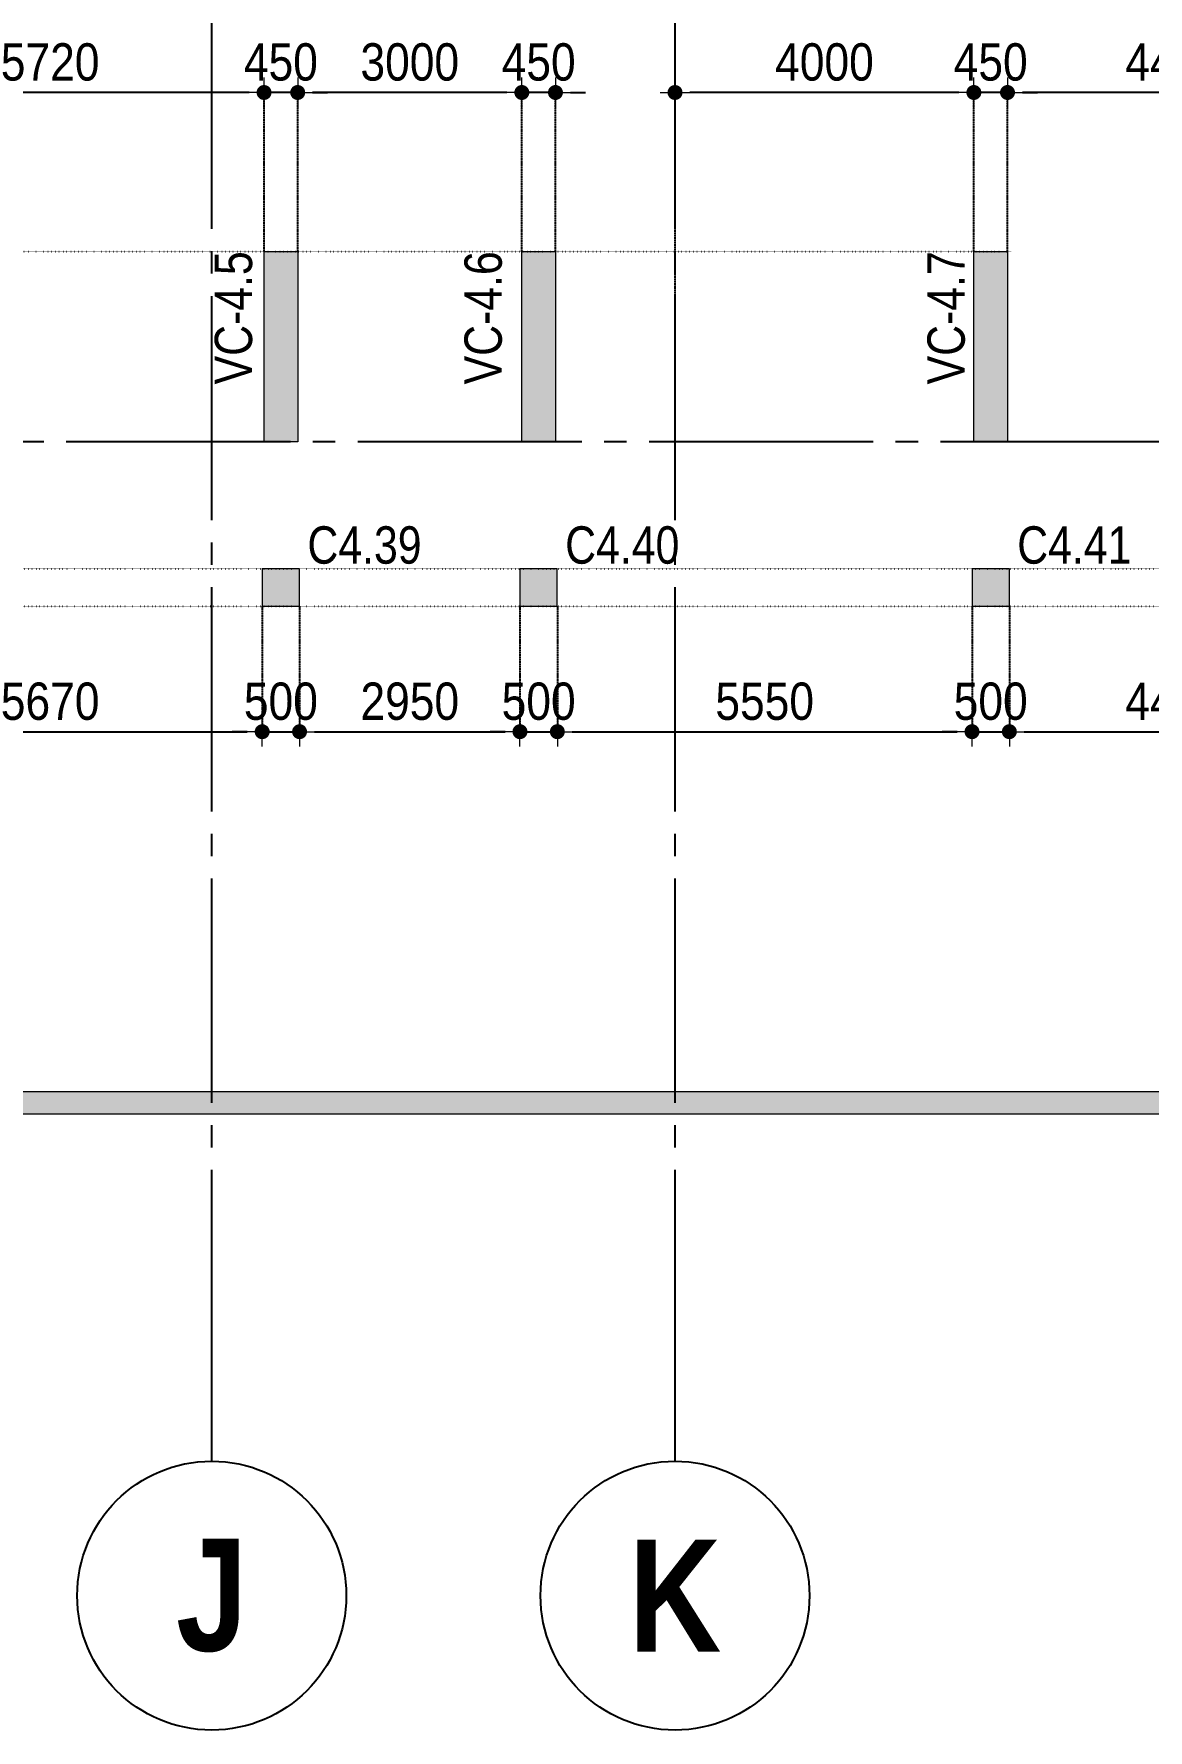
# Model space of a CAD drawing. Header units: millimetres. Extents: x -3973692 to -2843767, y 592734 to 838475.
# Drawn here: x -3880225 to -3865314, y 592734 to 615443 of the extents above; entities that cross this region are included whole.
import ezdxf
from ezdxf.enums import TextEntityAlignment as Align

# ---------------------------------------------------------------- set-up
doc = ezdxf.new("R2010")
doc.units = ezdxf.units.MM
doc.header["$MEASUREMENT"] = 0
doc.header["$PDMODE"] = 3
doc.header["$PDSIZE"] = -20
for name, pattern in [('CHG_XX_Cot_Ham 2$0$MB_Luoi truc$0$HTT Hidden 21', [3, 2, -1]), ('CHG_XX_Luoi truc$0$MB_Luoi truc$0$Center101', [13, 10, -1, 1, -1]), ('DIVIDE2', [15.875, 6.35, -3.175, 0, -3.175, 0, -3.175]), ('DOT2', [0.125, 0, -0.125]), ('HIDDEN5', [2.8375, 1.25, -1.5875])]:
    doc.linetypes.add(name, pattern=pattern)
doc.layers.get('0').update_dxf_attribs({"lineweight": 9})
doc.layers.get('Defpoints').update_dxf_attribs({"color": 10, "lineweight": 0})
for name, color, linetype, lineweight in [("'S_General_Dim_1", 1, 'Continuous', 18), ("'S_General_Divide_3 Intermediate", 3, 'DIVIDE2', 40), ('CHG_XX_Cot_Ham 2$0$NS-Pier-H2', 150, 'Continuous', 13), ('CHG_XX_Cot_Ham 2$0$NS-Pier-H2 @ 1', 150, 'Continuous', 13), ('CHG_XX_Cot_Ham 2$0$NS-Pier-H2 @ 150 VP1', 150, 'Continuous', 13), ('CHG_XX_Cot_Ham 2$0$NS-Pier-H2 @ 150 VP2', 150, 'Continuous', 13), ('CHG_XX_Cot_Ham 2$0$NS-Pier-H2 @ 150 VP3', 150, 'Continuous', 13), ('CHG_XX_Cot_Ham 2$0$NS-Pier-H2 @ 150 VP4', 150, 'Continuous', 13), ('CHG_XX_Cot_Ham 2$0$NS-Pier-H2 @ 150 VP5', 150, 'Continuous', 13), ('CHG_XX_Cot_Ham 2$0$NS-Pier-H2 @ 150 VP6', 150, 'Continuous', 13), ('CHG_XX_Cot_Ham 2$0$NS-Pier-H2 @ 150 VP7', 150, 'Continuous', 13), ('CHG_XX_Cot_Ham 2$0$NS-Pier-H2 @ 150 VP8', 150, 'Continuous', 13), ('CHG_XX_Cot_Ham 2$0$NS-Pier-H2 @ 150 VP9', 150, 'Continuous', 13), ('CHG_XX_Cot_Ham 2$0$NS-Pier-H2 @ 150 VPModel', 150, 'Continuous', 13), ('TEXT', 7, 'Continuous', 15)]:
    doc.layers.add(name, color=color, linetype=linetype, lineweight=lineweight)
for name, color, linetype, lineweight, plot in [('CHG_XX_Cot_Ham 2$0$NS-Column-H2', 90, 'Continuous', 13, False), ('CHG_XX_Cot_Ham 2$0$NS-Column-H2 @ 1', 90, 'Continuous', 13, False), ('CHG_XX_Cot_Ham 2$0$NS-Column-H2 @ 150 VP1', 90, 'Continuous', 13, False), ('CHG_XX_Cot_Ham 2$0$NS-Column-H2 @ 150 VP2', 90, 'Continuous', 13, False), ('CHG_XX_Cot_Ham 2$0$NS-Column-H2 @ 150 VP3', 90, 'Continuous', 13, False), ('CHG_XX_Cot_Ham 2$0$NS-Column-H2 @ 150 VP4', 90, 'Continuous', 13, False), ('CHG_XX_Cot_Ham 2$0$NS-Column-H2 @ 150 VP5', 90, 'Continuous', 13, False), ('CHG_XX_Cot_Ham 2$0$NS-Column-H2 @ 150 VP6', 90, 'Continuous', 13, False), ('CHG_XX_Cot_Ham 2$0$NS-Column-H2 @ 150 VP7', 90, 'Continuous', 13, False), ('CHG_XX_Cot_Ham 2$0$NS-Column-H2 @ 150 VP8', 90, 'Continuous', 13, False), ('CHG_XX_Cot_Ham 2$0$NS-Column-H2 @ 150 VP9', 90, 'Continuous', 13, False), ('CHG_XX_Cot_Ham 2$0$NS-Column-H2 @ 150 VPModel', 90, 'Continuous', 13, False)]:
    doc.layers.add(name, color=color, linetype=linetype, lineweight=lineweight, plot=plot)
for name, color, linetype in [('CHG_XX_Luoi truc$0$Grid', 34, 'Continuous'), ('CHG_XX_Luoi truc$0$Grid Line', 251, 'CHG_XX_Luoi truc$0$MB_Luoi truc$0$Center101'), ('dim', 1, 'Continuous')]:
    doc.layers.add(name, color=color, linetype=linetype)
doc.styles.add('arial', font='arial.ttf', dxfattribs={"width": 0.85})
doc.styles.add('CHG_XX_Luoi truc$0$MB_Luoi truc$0$Grid A-F$0$VNI-HelveCB', font='')
doc.styles.add('TTP-HelCon', font='')
doc.styles.get('CHG_XX_Luoi truc$0$MB_Luoi truc$0$Grid A-F$0$VNI-HelveCB').set_extended_font_data('VNI-Helve-Condense', bold=True)
doc.styles.get('TTP-HelCon').set_extended_font_data('VNI-Helve-Condense')
doc.dimstyles.new('200', dxfattribs={"dimscale": 200, "dimtxt": 2.5, "dimasz": 1, "dimexe": 0, "dimexo": 0, "dimgap": 0.75, "dimtad": 1, "dimdec": 0, "dimrnd": 10, "dimzin": 9, "dimdsep": 46, "dimtxsty": 'arial', "dimblk1": 'DIMDOT', "dimblk2": 'DIMDOT', "dimsah": 1, "dimcen": 2, "dimdle": 3, "dimclre": 8, "dimclrt": 2, "dimadec": 0, "dimazin": 0, "dimtfac": 1, "dimtdec": 0, "dimtix": 1, "dimtmove": 2, "dimatfit": 3, "dimldrblk": 'DIMPIJL', "dimfxl": 1, "dimtvp": 1.8, "dimtolj": 1, "dimtzin": 0, "dimarcsym": 0})

# ---------------------------------------------------------------- blocks, each defined once
blk = doc.blocks.new('*U3253')
at = {"layer": 'CHG_XX_Cot_Ham 2$0$NS-Pier-H2 @ 1'}
h = blk.add_hatch(color=256, dxfattribs=at)
h.dxf.hatch_style = 1
h.paths.add_polyline_path([(450, 0), (0, 0), (0, -2550), (450, -2550)])
at = {"layer": 'CHG_XX_Cot_Ham 2$0$NS-Pier-H2 @ 150 VP1'}
h = blk.add_hatch(color=256, dxfattribs=at)
h.dxf.hatch_style = 1
h.paths.add_polyline_path([(450, 0), (0, 0), (0, -2550), (450, -2550)])
at = {"layer": 'CHG_XX_Cot_Ham 2$0$NS-Pier-H2 @ 150 VP2'}
h = blk.add_hatch(color=256, dxfattribs=at)
h.dxf.hatch_style = 1
h.paths.add_polyline_path([(450, 0), (0, 0), (0, -2550), (450, -2550)])
at = {"layer": 'CHG_XX_Cot_Ham 2$0$NS-Pier-H2 @ 150 VP3'}
h = blk.add_hatch(color=256, dxfattribs=at)
h.dxf.hatch_style = 1
h.paths.add_polyline_path([(450, 0), (0, 0), (0, -2550), (450, -2550)])
at = {"layer": 'CHG_XX_Cot_Ham 2$0$NS-Pier-H2 @ 150 VP4'}
h = blk.add_hatch(color=256, dxfattribs=at)
h.dxf.hatch_style = 1
h.paths.add_polyline_path([(450, 0), (0, 0), (0, -2550), (450, -2550)])
at = {"layer": 'CHG_XX_Cot_Ham 2$0$NS-Pier-H2 @ 150 VP5'}
h = blk.add_hatch(color=256, dxfattribs=at)
h.dxf.hatch_style = 1
h.paths.add_polyline_path([(450, 0), (0, 0), (0, -2550), (450, -2550)])
at = {"layer": 'CHG_XX_Cot_Ham 2$0$NS-Pier-H2 @ 150 VP6'}
h = blk.add_hatch(color=256, dxfattribs=at)
h.dxf.hatch_style = 1
h.paths.add_polyline_path([(450, 0), (0, 0), (0, -2550), (450, -2550)])
at = {"layer": 'CHG_XX_Cot_Ham 2$0$NS-Pier-H2 @ 150 VP7'}
h = blk.add_hatch(color=256, dxfattribs=at)
h.dxf.hatch_style = 1
h.paths.add_polyline_path([(450, 0), (0, 0), (0, -2550), (450, -2550)])
at = {"layer": 'CHG_XX_Cot_Ham 2$0$NS-Pier-H2 @ 150 VP8'}
h = blk.add_hatch(color=256, dxfattribs=at)
h.dxf.hatch_style = 1
h.paths.add_polyline_path([(450, 0), (0, 0), (0, -2550), (450, -2550)])
at = {"layer": 'CHG_XX_Cot_Ham 2$0$NS-Pier-H2 @ 150 VP9'}
h = blk.add_hatch(color=256, dxfattribs=at)
h.dxf.hatch_style = 1
h.paths.add_polyline_path([(450, 0), (0, 0), (0, -2550), (450, -2550)])
at = {"layer": 'CHG_XX_Cot_Ham 2$0$NS-Pier-H2 @ 150 VPModel'}
h = blk.add_hatch(color=256, dxfattribs=at)
h.dxf.hatch_style = 1
h.paths.add_polyline_path([(450, 0), (0, 0), (0, -2550), (450, -2550)])
blk = doc.blocks.new('CHG_XX_Cot_Ham 2$0$Block A_C450x2250')
at = {"layer": 'CHG_XX_Cot_Ham 2$0$NS-Pier-H2'}
blk.add_lwpolyline([(450, -2550), (0, -2550), (0, 0), (450, 0)], close=True, dxfattribs=at)
blk.add_blockref('*U3253', (0, 0), dxfattribs=at)
blk = doc.blocks.new('*U3255')
at = {"layer": 'CHG_XX_Cot_Ham 2$0$NS-Column-H2 @ 1'}
h = blk.add_hatch(color=256, dxfattribs=at)
h.dxf.hatch_style = 1
h.paths.add_polyline_path([(-250, -250), (-250, 250), (250, 250), (250, -250)])
at = {"layer": 'CHG_XX_Cot_Ham 2$0$NS-Column-H2 @ 150 VP1'}
h = blk.add_hatch(color=256, dxfattribs=at)
h.dxf.hatch_style = 1
h.paths.add_polyline_path([(-250, -250), (-250, 250), (250, 250), (250, -250)])
at = {"layer": 'CHG_XX_Cot_Ham 2$0$NS-Column-H2 @ 150 VP2'}
h = blk.add_hatch(color=256, dxfattribs=at)
h.dxf.hatch_style = 1
h.paths.add_polyline_path([(-250, -250), (-250, 250), (250, 250), (250, -250)])
at = {"layer": 'CHG_XX_Cot_Ham 2$0$NS-Column-H2 @ 150 VP3'}
h = blk.add_hatch(color=256, dxfattribs=at)
h.dxf.hatch_style = 1
h.paths.add_polyline_path([(-250, -250), (-250, 250), (250, 250), (250, -250)])
at = {"layer": 'CHG_XX_Cot_Ham 2$0$NS-Column-H2 @ 150 VP4'}
h = blk.add_hatch(color=256, dxfattribs=at)
h.dxf.hatch_style = 1
h.paths.add_polyline_path([(-250, -250), (-250, 250), (250, 250), (250, -250)])
at = {"layer": 'CHG_XX_Cot_Ham 2$0$NS-Column-H2 @ 150 VP5'}
h = blk.add_hatch(color=256, dxfattribs=at)
h.dxf.hatch_style = 1
h.paths.add_polyline_path([(-250, -250), (-250, 250), (250, 250), (250, -250)])
at = {"layer": 'CHG_XX_Cot_Ham 2$0$NS-Column-H2 @ 150 VP6'}
h = blk.add_hatch(color=256, dxfattribs=at)
h.dxf.hatch_style = 1
h.paths.add_polyline_path([(-250, -250), (-250, 250), (250, 250), (250, -250)])
at = {"layer": 'CHG_XX_Cot_Ham 2$0$NS-Column-H2 @ 150 VP7'}
h = blk.add_hatch(color=256, dxfattribs=at)
h.dxf.hatch_style = 1
h.paths.add_polyline_path([(-250, -250), (-250, 250), (250, 250), (250, -250)])
at = {"layer": 'CHG_XX_Cot_Ham 2$0$NS-Column-H2 @ 150 VP8'}
h = blk.add_hatch(color=256, dxfattribs=at)
h.dxf.hatch_style = 1
h.paths.add_polyline_path([(-250, -250), (-250, 250), (250, 250), (250, -250)])
at = {"layer": 'CHG_XX_Cot_Ham 2$0$NS-Column-H2 @ 150 VP9'}
h = blk.add_hatch(color=256, dxfattribs=at)
h.dxf.hatch_style = 1
h.paths.add_polyline_path([(-250, -250), (-250, 250), (250, 250), (250, -250)])
at = {"layer": 'CHG_XX_Cot_Ham 2$0$NS-Column-H2 @ 150 VPModel'}
h = blk.add_hatch(color=256, dxfattribs=at)
h.dxf.hatch_style = 1
h.paths.add_polyline_path([(-250, -250), (-250, 250), (250, 250), (250, -250)])
blk = doc.blocks.new('CHG_XX_Cot_Ham 2$0$500x500')
at = {"layer": 'CHG_XX_Cot_Ham 2$0$NS-Column-H2'}
blk.add_lwpolyline([(250, -250), (250, 250), (-250, 250), (-250, -250)], close=True, dxfattribs=at)
blk.add_blockref('*U3255', (0, 0), dxfattribs=at)
blk = doc.blocks.new('*U2841')
at = {"layer": 'CHG_XX_Luoi truc$0$Grid', "lineweight": -2}
blk.add_line((0, -3), (0, 0), dxfattribs=at)
blk.add_circle((0, -9), 6, dxfattribs=at)
at = {"layer": 'CHG_XX_Luoi truc$0$Grid Line'}
blk.add_line((0, 0), (0, 608), dxfattribs=at)
at = {"layer": 'CHG_XX_Luoi truc$0$Grid', "lineweight": -2, "style": 'CHG_XX_Luoi truc$0$MB_Luoi truc$0$Grid A-F$0$VNI-HelveCB'}
for tag, p in [('GRIDSUB', (0, 617)), ('GRID', (0, -9))]:
    blk.add_attdef(tag, text='', height=5, dxfattribs=at).set_placement(p, align=Align.MIDDLE)
blk = doc.blocks.new('*U2843')
at = {"layer": 'CHG_XX_Luoi truc$0$Grid Line'}
blk.add_line((0, 0), (0, 438), dxfattribs=at)
at = {"layer": 'CHG_XX_Luoi truc$0$Grid', "lineweight": -2, "style": 'CHG_XX_Luoi truc$0$MB_Luoi truc$0$Grid A-F$0$VNI-HelveCB'}
for tag, p in [('GRIDSUB', (0, 447)), ('GRID', (0, -9))]:
    blk.add_attdef(tag, text='', height=5, dxfattribs=at).set_placement(p, align=Align.MIDDLE)
blk = doc.blocks.new('CHG_XX_Luoi truc')
at = {"layer": 'CHG_XX_Luoi truc$0$Grid'}
ref = blk.add_blockref('*U2841', (70650, -12747), dxfattribs=dict(at, xscale=300, yscale=300, zscale=300))
ref.add_attrib('GRID', 'J', dxfattribs={"lineweight": -2, "height": 1500, "style": 'CHG_XX_Luoi truc$0$MB_Luoi truc$0$Grid A-F$0$VNI-HelveCB'}).set_placement((70650, -15447), align=Align.MIDDLE)
ref = blk.add_blockref('*U2841', (76850, -12747), dxfattribs=dict(at, xscale=300, yscale=300, zscale=300))
ref.add_attrib('GRID', 'K', dxfattribs={"lineweight": -2, "height": 1500, "style": 'CHG_XX_Luoi truc$0$MB_Luoi truc$0$Grid A-F$0$VNI-HelveCB'}).set_placement((76850, -15447), align=Align.MIDDLE)
at = {"layer": 'CHG_XX_Luoi truc$0$Grid', "xscale": 300.0000000000013, "yscale": 300.0000000000013, "zscale": 300.0000000000013, "rotation": 90}
blk.add_blockref('*U2843', (110703, 0), dxfattribs=at)
blk = doc.blocks.new('CHG_XX_Cot_Ham 2')
at = {"layer": 'CHG_XX_Cot_Ham 2$0$NS-Pier-H2'}
h = blk.add_hatch(color=256, dxfattribs=at)
h.dxf.hatch_style = 1
h.paths.add_polyline_path([(99639.2, 163400), (-10900, 163400), (-10900, 85450), (-300, 85450), (-300, 84050), (32350, 84050), (32350, -9000), (103575.5, -9000), (106050, -6022), (106050, 158254.3)])
h.paths.add_polyline_path([(99533.7, 163100), (105750, 158110.4), (105750, 90450), (105650, 90450), (105750, 90450), (105750, 13850), (105750, 13722.3), (105750, -5913.6), (103434.7, -8700), (93599.8, -8700), (93299.8, -8700), (32650, -8700), (32650, 84350), (0, 84350), (0, 85750), (-10600, 85750), (-10600, 163100), (93600, 163100)], flags=16)
for p, q in [((93599.8, -8700), (32650, -8700)), ((103575.5, -9000), (32350, -9000))]:
    blk.add_line(p, q, dxfattribs=at)
at = {"layer": 'CHG_XX_Cot_Ham 2$0$NS-Pier-H2', "linetype": 'CHG_XX_Cot_Ham 2$0$MB_Luoi truc$0$HTT Hidden 21'}
blk.add_lwpolyline([(99639.2, 163400), (106050, 158254.3), (106050, -6022), (103575.5, -9000), (32350, -9000), (32350, 84050), (-300, 84050), (-300, 85450), (-10900, 85450), (-10900, 163400)], close=True, dxfattribs=at)
at = {"layer": 'CHG_XX_Cot_Ham 2$0$NS-Column-H2'}
for p in [(71575, -1950), (75025, -1950), (81075, -1950)]:
    blk.add_blockref('CHG_XX_Cot_Ham 2$0$500x500', p, dxfattribs=at)
at = {"layer": 'CHG_XX_Cot_Ham 2$0$NS-Pier-H2'}
for name, p in [('CHG_XX_Luoi truc', (0, 0)), ('CHG_XX_Cot_Ham 2$0$Block A_C450x2250', (71350, 2550)), ('CHG_XX_Cot_Ham 2$0$Block A_C450x2250', (74800, 2550)), ('CHG_XX_Cot_Ham 2$0$Block A_C450x2250', (80850, 2550))]:
    blk.add_blockref(name, p, dxfattribs=at)
blk = doc.blocks.new('c')
at = {"layer": 'TEXT', "color": 3, "style": 'TTP-HelCon'}
for s, p in [('VC-4.5', (-28360, 770)), ('VC-4.6', (-25018, 770)), ('VC-4.7', (-18822, 770))]:
    blk.add_text(s, height=500, rotation=90, dxfattribs=at).set_placement(p)
blk = doc.blocks.new('DIMDOT')
for p, q in [((1, 0), (-1, 0)), ((0, -1), (0, 1))]:
    blk.add_line(p, q)
at = {"const_width": 0.5}
blk.add_lwpolyline([(-0.25, 0, 1), (0.25, 0, 1)], format="xyb", close=True, dxfattribs=at)
blk = doc.blocks.new('*D2189')
at = {"layer": "'S_General_Dim_1", "color": 8, "linetype": 'HIDDEN5', "lineweight": -2, "transparency": 16777216}
for p, q in [((-3867195, 612531), (-3867195, 614659)), ((-3862720, 613582), (-3862720, 614659))]:
    blk.add_line(p, q, dxfattribs=at)
at = {"layer": "'S_General_Dim_1", "color": 0, "lineweight": -2, "transparency": 16777216}
blk.add_line((-3862920, 614659), (-3866995, 614659), dxfattribs=at)
at = {"layer": 'Defpoints', "color": 0, "transparency": 16777216}
for p in [(-3867195, 614659), (-3862720, 613582), (-3867195, 612531)]:
    blk.add_point(p, dxfattribs=at)
at = {"layer": "'S_General_Dim_1", "color": 0, "lineweight": -2, "transparency": 16777216, "xscale": 200, "yscale": 200, "zscale": 200, "rotation": 180}
blk.add_blockref('DIMDOT', (-3867195, 614659), dxfattribs=at)
at = {"layer": "'S_General_Dim_1", "color": 0, "lineweight": -2, "transparency": 16777216, "xscale": 200, "yscale": 200, "zscale": 200}
blk.add_blockref('DIMDOT', (-3862720, 614659), dxfattribs=at)
at = {"layer": "'S_General_Dim_1", "color": 2, "transparency": 16777216, "insert": (-3864958, 615065), "char_height": 500, "attachment_point": 5, "style": 'arial'}
blk.add_mtext('\\A1;4480', dxfattribs=at)
blk = doc.blocks.new('DIMPIJL')
at = {"linetype": 'ByBlock'}
blk.add_solid([(-2.5, 0.42), (-2.5, -0.42), (0, 0)], dxfattribs=at)
blk = doc.blocks.new('*D2190')
at = {"layer": "'S_General_Dim_1", "color": 0, "lineweight": -2, "transparency": 16777216}
for p, q in [((-3867845, 614659), (-3868045, 614659)), ((-3867195, 614659), (-3867645, 614659)), ((-3866995, 614659), (-3866795, 614659))]:
    blk.add_line(p, q, dxfattribs=at)
at = {"layer": "'S_General_Dim_1", "color": 8, "linetype": 'HIDDEN5', "lineweight": -2, "transparency": 16777216}
for p, q in [((-3867645, 612531), (-3867645, 614659)), ((-3867195, 612531), (-3867195, 614659))]:
    blk.add_line(p, q, dxfattribs=at)
at = {"layer": 'Defpoints', "color": 0, "transparency": 16777216}
for p in [(-3867645, 614659), (-3867645, 612531), (-3867195, 612531)]:
    blk.add_point(p, dxfattribs=at)
at = {"layer": "'S_General_Dim_1", "color": 0, "lineweight": -2, "transparency": 16777216, "xscale": 200, "yscale": 200, "zscale": 200}
blk.add_blockref('DIMDOT', (-3867645, 614659), dxfattribs=at)
at = {"layer": "'S_General_Dim_1", "color": 0, "lineweight": -2, "transparency": 16777216, "xscale": 200, "yscale": 200, "zscale": 200, "rotation": 180}
blk.add_blockref('DIMDOT', (-3867195, 614659), dxfattribs=at)
at = {"layer": "'S_General_Dim_1", "color": 2, "transparency": 16777216, "insert": (-3867420, 615065), "char_height": 500, "attachment_point": 5, "style": 'arial'}
blk.add_mtext('\\A1;450', dxfattribs=at)
blk = doc.blocks.new('*D2191')
at = {"layer": "'S_General_Dim_1", "color": 8, "linetype": 'HIDDEN5', "lineweight": -2, "transparency": 16777216}
for p, q in [((-3871645, 611598), (-3871645, 614659)), ((-3867645, 612531), (-3867645, 614659))]:
    blk.add_line(p, q, dxfattribs=at)
at = {"layer": "'S_General_Dim_1", "color": 0, "lineweight": -2, "transparency": 16777216}
blk.add_line((-3867845, 614659), (-3871445, 614659), dxfattribs=at)
at = {"layer": 'Defpoints', "color": 0, "transparency": 16777216}
for p in [(-3871645, 614659), (-3867645, 612531), (-3871645, 611598)]:
    blk.add_point(p, dxfattribs=at)
at = {"layer": "'S_General_Dim_1", "color": 0, "lineweight": -2, "transparency": 16777216, "xscale": 200, "yscale": 200, "zscale": 200, "rotation": 180}
blk.add_blockref('DIMDOT', (-3871645, 614659), dxfattribs=at)
at = {"layer": "'S_General_Dim_1", "color": 0, "lineweight": -2, "transparency": 16777216, "xscale": 200, "yscale": 200, "zscale": 200}
blk.add_blockref('DIMDOT', (-3867645, 614659), dxfattribs=at)
at = {"layer": "'S_General_Dim_1", "color": 2, "transparency": 16777216, "insert": (-3869645, 615065), "char_height": 500, "attachment_point": 5, "style": 'arial'}
blk.add_mtext('\\A1;4000', dxfattribs=at)
blk = doc.blocks.new('*D2192')
at = {"layer": "'S_General_Dim_1", "color": 0, "lineweight": -2, "transparency": 16777216}
for p, q in [((-3873895, 614659), (-3874095, 614659)), ((-3873245, 614659), (-3873695, 614659)), ((-3873045, 614659), (-3872845, 614659))]:
    blk.add_line(p, q, dxfattribs=at)
at = {"layer": "'S_General_Dim_1", "color": 8, "linetype": 'HIDDEN5', "lineweight": -2, "transparency": 16777216}
for p, q in [((-3873695, 612531), (-3873695, 614659)), ((-3873245, 612531), (-3873245, 614659))]:
    blk.add_line(p, q, dxfattribs=at)
at = {"layer": 'Defpoints', "color": 0, "transparency": 16777216}
for p in [(-3873695, 614659), (-3873695, 612531), (-3873245, 612531)]:
    blk.add_point(p, dxfattribs=at)
at = {"layer": "'S_General_Dim_1", "color": 0, "lineweight": -2, "transparency": 16777216, "xscale": 200, "yscale": 200, "zscale": 200}
blk.add_blockref('DIMDOT', (-3873695, 614659), dxfattribs=at)
at = {"layer": "'S_General_Dim_1", "color": 0, "lineweight": -2, "transparency": 16777216, "xscale": 200, "yscale": 200, "zscale": 200, "rotation": 180}
blk.add_blockref('DIMDOT', (-3873245, 614659), dxfattribs=at)
at = {"layer": "'S_General_Dim_1", "color": 2, "transparency": 16777216, "insert": (-3873470, 615065), "char_height": 500, "attachment_point": 5, "style": 'arial'}
blk.add_mtext('\\A1;450', dxfattribs=at)
blk = doc.blocks.new('*D2193')
at = {"layer": "'S_General_Dim_1", "color": 8, "linetype": 'HIDDEN5', "lineweight": -2, "transparency": 16777216}
for p, q in [((-3876695, 612531), (-3876695, 614659)), ((-3873695, 612531), (-3873695, 614659))]:
    blk.add_line(p, q, dxfattribs=at)
at = {"layer": "'S_General_Dim_1", "color": 0, "lineweight": -2, "transparency": 16777216}
blk.add_line((-3873895, 614659), (-3876495, 614659), dxfattribs=at)
at = {"layer": 'Defpoints', "color": 0, "transparency": 16777216}
for p in [(-3876695, 614659), (-3876695, 612531), (-3873695, 612531)]:
    blk.add_point(p, dxfattribs=at)
at = {"layer": "'S_General_Dim_1", "color": 0, "lineweight": -2, "transparency": 16777216, "xscale": 200, "yscale": 200, "zscale": 200, "rotation": 180}
blk.add_blockref('DIMDOT', (-3876695, 614659), dxfattribs=at)
at = {"layer": "'S_General_Dim_1", "color": 0, "lineweight": -2, "transparency": 16777216, "xscale": 200, "yscale": 200, "zscale": 200}
blk.add_blockref('DIMDOT', (-3873695, 614659), dxfattribs=at)
at = {"layer": "'S_General_Dim_1", "color": 2, "transparency": 16777216, "insert": (-3875195, 615065), "char_height": 500, "attachment_point": 5, "style": 'arial'}
blk.add_mtext('\\A1;3000', dxfattribs=at)
blk = doc.blocks.new('*D2194')
at = {"layer": "'S_General_Dim_1", "color": 0, "lineweight": -2, "transparency": 16777216}
for p, q in [((-3877345, 614659), (-3877545, 614659)), ((-3876695, 614659), (-3877145, 614659)), ((-3876495, 614659), (-3876295, 614659))]:
    blk.add_line(p, q, dxfattribs=at)
at = {"layer": "'S_General_Dim_1", "color": 8, "linetype": 'HIDDEN5', "lineweight": -2, "transparency": 16777216}
for p, q in [((-3877145, 612531), (-3877145, 614659)), ((-3876695, 612531), (-3876695, 614659))]:
    blk.add_line(p, q, dxfattribs=at)
at = {"layer": 'Defpoints', "color": 0, "transparency": 16777216}
for p in [(-3877145, 614659), (-3877145, 612531), (-3876695, 612531)]:
    blk.add_point(p, dxfattribs=at)
at = {"layer": "'S_General_Dim_1", "color": 0, "lineweight": -2, "transparency": 16777216, "xscale": 200, "yscale": 200, "zscale": 200}
blk.add_blockref('DIMDOT', (-3877145, 614659), dxfattribs=at)
at = {"layer": "'S_General_Dim_1", "color": 0, "lineweight": -2, "transparency": 16777216, "xscale": 200, "yscale": 200, "zscale": 200, "rotation": 180}
blk.add_blockref('DIMDOT', (-3876695, 614659), dxfattribs=at)
at = {"layer": "'S_General_Dim_1", "color": 2, "transparency": 16777216, "insert": (-3876920, 615065), "char_height": 500, "attachment_point": 5, "style": 'arial'}
blk.add_mtext('\\A1;450', dxfattribs=at)
blk = doc.blocks.new('*D2195')
at = {"layer": "'S_General_Dim_1", "color": 8, "linetype": 'HIDDEN5', "lineweight": -2, "transparency": 16777216}
for p, q in [((-3882870, 612531), (-3882870, 614659)), ((-3877145, 612531), (-3877145, 614659))]:
    blk.add_line(p, q, dxfattribs=at)
at = {"layer": "'S_General_Dim_1", "color": 0, "lineweight": -2, "transparency": 16777216}
blk.add_line((-3877345, 614659), (-3882670, 614659), dxfattribs=at)
at = {"layer": 'Defpoints', "color": 0, "transparency": 16777216}
for p in [(-3882870, 614659), (-3882870, 612531), (-3877145, 612531)]:
    blk.add_point(p, dxfattribs=at)
at = {"layer": "'S_General_Dim_1", "color": 0, "lineweight": -2, "transparency": 16777216, "xscale": 200, "yscale": 200, "zscale": 200, "rotation": 180}
blk.add_blockref('DIMDOT', (-3882870, 614659), dxfattribs=at)
at = {"layer": "'S_General_Dim_1", "color": 0, "lineweight": -2, "transparency": 16777216, "xscale": 200, "yscale": 200, "zscale": 200}
blk.add_blockref('DIMDOT', (-3877145, 614659), dxfattribs=at)
at = {"layer": "'S_General_Dim_1", "color": 2, "transparency": 16777216, "insert": (-3880008, 615065), "char_height": 500, "attachment_point": 5, "style": 'arial'}
blk.add_mtext('\\A1;5720', dxfattribs=at)
blk = doc.blocks.new('PODIUM')
at = {"layer": 'TEXT', "color": 6, "style": 'TTP-HelCon'}
for s, p in [('C4.39', (-5516, -67775)), ('C4.40', (-2066, -67775)), ('C4.41', (3984, -67775))]:
    blk.add_text(s, height=500, dxfattribs=at).set_placement(p)
blk = doc.blocks.new('*D2518')
at = {"layer": "'S_General_Dim_1", "color": 8, "linetype": 'HIDDEN5', "lineweight": -2, "transparency": 16777216}
for p, q in [((-3882845, 607781), (-3882845, 606101)), ((-3877170, 607781), (-3877170, 606101))]:
    blk.add_line(p, q, dxfattribs=at)
at = {"layer": "'S_General_Dim_1", "color": 0, "lineweight": -2, "transparency": 16777216}
blk.add_line((-3882645, 606101), (-3877370, 606101), dxfattribs=at)
at = {"layer": 'Defpoints', "color": 0, "transparency": 16777216}
for p in [(-3882845, 607781), (-3877170, 607781), (-3877170, 606101)]:
    blk.add_point(p, dxfattribs=at)
at = {"layer": "'S_General_Dim_1", "color": 0, "lineweight": -2, "transparency": 16777216, "xscale": 200, "yscale": 200, "zscale": 200, "rotation": 180}
blk.add_blockref('DIMDOT', (-3882845, 606101), dxfattribs=at)
at = {"layer": "'S_General_Dim_1", "color": 0, "lineweight": -2, "transparency": 16777216, "xscale": 200, "yscale": 200, "zscale": 200}
blk.add_blockref('DIMDOT', (-3877170, 606101), dxfattribs=at)
at = {"layer": "'S_General_Dim_1", "color": 2, "transparency": 16777216, "insert": (-3880008, 606506), "char_height": 500, "attachment_point": 5, "style": 'arial'}
blk.add_mtext('\\A1;5670', dxfattribs=at)
blk = doc.blocks.new('*D2519')
at = {"layer": "'S_General_Dim_1", "color": 8, "linetype": 'HIDDEN5', "lineweight": -2, "transparency": 16777216}
for p, q in [((-3877170, 607781), (-3877170, 606101)), ((-3876670, 607781), (-3876670, 606101))]:
    blk.add_line(p, q, dxfattribs=at)
at = {"layer": "'S_General_Dim_1", "color": 0, "lineweight": -2, "transparency": 16777216}
for p, q in [((-3877370, 606101), (-3877570, 606101)), ((-3877170, 606101), (-3876670, 606101)), ((-3876470, 606101), (-3876270, 606101))]:
    blk.add_line(p, q, dxfattribs=at)
at = {"layer": 'Defpoints', "color": 0, "transparency": 16777216}
for p in [(-3877170, 607781), (-3876670, 607781), (-3876670, 606101)]:
    blk.add_point(p, dxfattribs=at)
at = {"layer": "'S_General_Dim_1", "color": 0, "lineweight": -2, "transparency": 16777216, "xscale": 200, "yscale": 200, "zscale": 200}
blk.add_blockref('DIMDOT', (-3877170, 606101), dxfattribs=at)
at = {"layer": "'S_General_Dim_1", "color": 0, "lineweight": -2, "transparency": 16777216, "xscale": 200, "yscale": 200, "zscale": 200, "rotation": 180}
blk.add_blockref('DIMDOT', (-3876670, 606101), dxfattribs=at)
at = {"layer": "'S_General_Dim_1", "color": 2, "transparency": 16777216, "insert": (-3876920, 606506), "char_height": 500, "attachment_point": 5, "style": 'arial'}
blk.add_mtext('\\A1;500', dxfattribs=at)
blk = doc.blocks.new('*D2520')
at = {"layer": "'S_General_Dim_1", "color": 8, "linetype": 'HIDDEN5', "lineweight": -2, "transparency": 16777216}
for p, q in [((-3876670, 607781), (-3876670, 606101)), ((-3873720, 607781), (-3873720, 606101))]:
    blk.add_line(p, q, dxfattribs=at)
at = {"layer": "'S_General_Dim_1", "color": 0, "lineweight": -2, "transparency": 16777216}
blk.add_line((-3876470, 606101), (-3873920, 606101), dxfattribs=at)
at = {"layer": 'Defpoints', "color": 0, "transparency": 16777216}
for p in [(-3876670, 607781), (-3873720, 607781), (-3873720, 606101)]:
    blk.add_point(p, dxfattribs=at)
at = {"layer": "'S_General_Dim_1", "color": 0, "lineweight": -2, "transparency": 16777216, "xscale": 200, "yscale": 200, "zscale": 200, "rotation": 180}
blk.add_blockref('DIMDOT', (-3876670, 606101), dxfattribs=at)
at = {"layer": "'S_General_Dim_1", "color": 0, "lineweight": -2, "transparency": 16777216, "xscale": 200, "yscale": 200, "zscale": 200}
blk.add_blockref('DIMDOT', (-3873720, 606101), dxfattribs=at)
at = {"layer": "'S_General_Dim_1", "color": 2, "transparency": 16777216, "insert": (-3875195, 606506), "char_height": 500, "attachment_point": 5, "style": 'arial'}
blk.add_mtext('\\A1;2950', dxfattribs=at)
blk = doc.blocks.new('*D2521')
at = {"layer": "'S_General_Dim_1", "color": 8, "linetype": 'HIDDEN5', "lineweight": -2, "transparency": 16777216}
for p, q in [((-3873720, 607781), (-3873720, 606101)), ((-3873220, 607781), (-3873220, 606101))]:
    blk.add_line(p, q, dxfattribs=at)
at = {"layer": "'S_General_Dim_1", "color": 0, "lineweight": -2, "transparency": 16777216}
for p, q in [((-3873920, 606101), (-3874120, 606101)), ((-3873720, 606101), (-3873220, 606101)), ((-3873020, 606101), (-3872820, 606101))]:
    blk.add_line(p, q, dxfattribs=at)
at = {"layer": 'Defpoints', "color": 0, "transparency": 16777216}
for p in [(-3873720, 607781), (-3873220, 607781), (-3873220, 606101)]:
    blk.add_point(p, dxfattribs=at)
at = {"layer": "'S_General_Dim_1", "color": 0, "lineweight": -2, "transparency": 16777216, "xscale": 200, "yscale": 200, "zscale": 200}
blk.add_blockref('DIMDOT', (-3873720, 606101), dxfattribs=at)
at = {"layer": "'S_General_Dim_1", "color": 0, "lineweight": -2, "transparency": 16777216, "xscale": 200, "yscale": 200, "zscale": 200, "rotation": 180}
blk.add_blockref('DIMDOT', (-3873220, 606101), dxfattribs=at)
at = {"layer": "'S_General_Dim_1", "color": 2, "transparency": 16777216, "insert": (-3873470, 606506), "char_height": 500, "attachment_point": 5, "style": 'arial'}
blk.add_mtext('\\A1;500', dxfattribs=at)
blk = doc.blocks.new('*D2522')
at = {"layer": "'S_General_Dim_1", "color": 8, "linetype": 'HIDDEN5', "lineweight": -2, "transparency": 16777216}
for p, q in [((-3873220, 607781), (-3873220, 606101)), ((-3867670, 607781), (-3867670, 606101))]:
    blk.add_line(p, q, dxfattribs=at)
at = {"layer": "'S_General_Dim_1", "color": 0, "lineweight": -2, "transparency": 16777216}
blk.add_line((-3873020, 606101), (-3867870, 606101), dxfattribs=at)
at = {"layer": 'Defpoints', "color": 0, "transparency": 16777216}
for p in [(-3873220, 607781), (-3867670, 607781), (-3867670, 606101)]:
    blk.add_point(p, dxfattribs=at)
at = {"layer": "'S_General_Dim_1", "color": 0, "lineweight": -2, "transparency": 16777216, "xscale": 200, "yscale": 200, "zscale": 200, "rotation": 180}
blk.add_blockref('DIMDOT', (-3873220, 606101), dxfattribs=at)
at = {"layer": "'S_General_Dim_1", "color": 0, "lineweight": -2, "transparency": 16777216, "xscale": 200, "yscale": 200, "zscale": 200}
blk.add_blockref('DIMDOT', (-3867670, 606101), dxfattribs=at)
at = {"layer": "'S_General_Dim_1", "color": 2, "transparency": 16777216, "insert": (-3870445, 606506), "char_height": 500, "attachment_point": 5, "style": 'arial'}
blk.add_mtext('\\A1;5550', dxfattribs=at)
blk = doc.blocks.new('*D2523')
at = {"layer": "'S_General_Dim_1", "color": 8, "linetype": 'HIDDEN5', "lineweight": -2, "transparency": 16777216}
for p, q in [((-3867670, 607781), (-3867670, 606101)), ((-3867170, 607781), (-3867170, 606101))]:
    blk.add_line(p, q, dxfattribs=at)
at = {"layer": "'S_General_Dim_1", "color": 0, "lineweight": -2, "transparency": 16777216}
for p, q in [((-3867870, 606101), (-3868070, 606101)), ((-3867670, 606101), (-3867170, 606101)), ((-3866970, 606101), (-3866770, 606101))]:
    blk.add_line(p, q, dxfattribs=at)
at = {"layer": 'Defpoints', "color": 0, "transparency": 16777216}
for p in [(-3867670, 607781), (-3867170, 607781), (-3867170, 606101)]:
    blk.add_point(p, dxfattribs=at)
at = {"layer": "'S_General_Dim_1", "color": 0, "lineweight": -2, "transparency": 16777216, "xscale": 200, "yscale": 200, "zscale": 200}
blk.add_blockref('DIMDOT', (-3867670, 606101), dxfattribs=at)
at = {"layer": "'S_General_Dim_1", "color": 0, "lineweight": -2, "transparency": 16777216, "xscale": 200, "yscale": 200, "zscale": 200, "rotation": 180}
blk.add_blockref('DIMDOT', (-3867170, 606101), dxfattribs=at)
at = {"layer": "'S_General_Dim_1", "color": 2, "transparency": 16777216, "insert": (-3867420, 606506), "char_height": 500, "attachment_point": 5, "style": 'arial'}
blk.add_mtext('\\A1;500', dxfattribs=at)
blk = doc.blocks.new('*D2524')
at = {"layer": "'S_General_Dim_1", "color": 8, "linetype": 'HIDDEN5', "lineweight": -2, "transparency": 16777216}
for p, q in [((-3867170, 607781), (-3867170, 606101)), ((-3862745, 607781), (-3862745, 606101))]:
    blk.add_line(p, q, dxfattribs=at)
at = {"layer": "'S_General_Dim_1", "color": 0, "lineweight": -2, "transparency": 16777216}
blk.add_line((-3866970, 606101), (-3862945, 606101), dxfattribs=at)
at = {"layer": 'Defpoints', "color": 0, "transparency": 16777216}
for p in [(-3867170, 607781), (-3862745, 607781), (-3862745, 606101)]:
    blk.add_point(p, dxfattribs=at)
at = {"layer": "'S_General_Dim_1", "color": 0, "lineweight": -2, "transparency": 16777216, "xscale": 200, "yscale": 200, "zscale": 200, "rotation": 180}
blk.add_blockref('DIMDOT', (-3867170, 606101), dxfattribs=at)
at = {"layer": "'S_General_Dim_1", "color": 0, "lineweight": -2, "transparency": 16777216, "xscale": 200, "yscale": 200, "zscale": 200}
blk.add_blockref('DIMDOT', (-3862745, 606101), dxfattribs=at)
at = {"layer": "'S_General_Dim_1", "color": 2, "transparency": 16777216, "insert": (-3864958, 606506), "char_height": 500, "attachment_point": 5, "style": 'arial'}
blk.add_mtext('\\A1;4430', dxfattribs=at)

msp = doc.modelspace()

# ---------------------------------------------------------------- linework, layer by layer
at = {"layer": 'dim', "linetype": 'DOT2', "ltscale": 10}
for p, q in [((-3898595.2, 612531), (-3867145.2, 612531)), ((-3909620.2, 608281), (-3856370.2, 608281)), ((-3909620.2, 607780.7), (-3856370.2, 607780.7))]:
    msp.add_line(p, q, dxfattribs=at)

# ---------------------------------------------------------------- block references
at = {"layer": "'S_General_Divide_3 Intermediate"}
msp.add_blockref('CHG_XX_Cot_Ham 2', (-3948495.2, 609981), dxfattribs=at)
at = {"layer": 'TEXT'}
for name, p in [('PODIUM', (-3871048.8, 676125.7)), ('c', (-3848945.2, 609981))]:
    msp.add_blockref(name, p, dxfattribs=at)

# ---------------------------------------------------------------- dimensions: what is measured, and where the dimension line sits
at = {"layer": "'S_General_Dim_1"}
for base, p1, p2, picture, middle in [((-3882870.2, 614659.3), (-3877145.2, 612531), (-3882870.2, 612531), '*D2195', (-3880007.7, 615064.6)), ((-3877145.2, 614659.3), (-3876695.2, 612531), (-3877145.2, 612531), '*D2194', (-3876920.2, 615064.6)), ((-3876695.2, 614659.3), (-3873695.2, 612531), (-3876695.2, 612531), '*D2193', (-3875195.2, 615064.8)), ((-3873695.2, 614659.3), (-3873245.2, 612531), (-3873695.2, 612531), '*D2192', (-3873470.2, 615064.6)), ((-3871645.2, 614659.3), (-3867645.2, 612531), (-3871645.2, 611598.1), '*D2191', (-3869645.2, 615064.6)), ((-3867645.2, 614659.3), (-3867195.2, 612531), (-3867645.2, 612531), '*D2190', (-3867420.2, 615064.6)), ((-3867195.2, 614659.3), (-3862720.2, 613582.2), (-3867195.2, 612531), '*D2189', (-3864957.7, 615064.6)), ((-3877170.2, 606100.6), (-3882845.2, 607781), (-3877170.2, 607781), '*D2518', (-3880007.7, 606505.9)), ((-3876670.2, 606100.6), (-3877170.2, 607781), (-3876670.2, 607781), '*D2519', (-3876920.2, 606505.9)), ((-3873720.2, 606100.6), (-3876670.2, 607781), (-3873720.2, 607781), '*D2520', (-3875195.2, 606505.9)), ((-3873220.2, 606100.6), (-3873720.2, 607781), (-3873220.2, 607781), '*D2521', (-3873470.2, 606505.9)), ((-3867670.2, 606100.6), (-3873220.2, 607781), (-3867670.2, 607781), '*D2522', (-3870445.2, 606505.9)), ((-3867170.2, 606100.6), (-3867670.2, 607781), (-3867170.2, 607781), '*D2523', (-3867420.2, 606505.9)), ((-3862745.2, 606100.6), (-3867170.2, 607781), (-3862745.2, 607781), '*D2524', (-3864957.7, 606506))]:
    dim = msp.add_linear_dim(base=base, p1=p1, p2=p2, dimstyle='200', dxfattribs=at)
    dim.commit()
    dim.dimension.update_dxf_attribs({"geometry": picture, "text_midpoint": middle})

doc.saveas('drawing.dxf')
